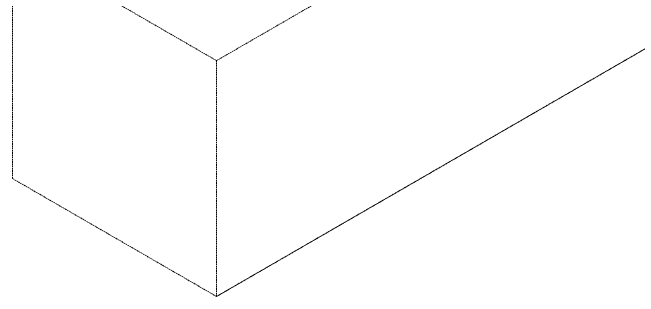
# Model space of a CAD drawing. Header units: millimetres. Extents: x -67 to 4862, y -244 to 3199.
# Drawn here: x 3141 to 3671, y 1053 to 1293 of the extents above; entities that cross this region are included whole.
import ezdxf

# ---------------------------------------------------------------- set-up
doc = ezdxf.new("R2010")
doc.units = ezdxf.units.MM
doc.linetypes.add('HIDDEN', pattern=[1.905, 1.27, -0.635])
doc.layers.add('ZANO_R_przerywana', color=7, linetype='HIDDEN', lineweight=0)

msp = doc.modelspace()

# ---------------------------------------------------------------- linework, layer by layer
at = {"layer": 'ZANO_R_przerywana'}
for p, q in [((3314.09, 1252.66), (3619.75, 1429.13)), ((3141.42, 1152.97), (3141.42, 1352.35)), ((3141.42, 1352.35), (3314.09, 1252.66)), ((3141.42, 1152.97), (3141.42, 1352.35)), ((3716.98, 1285.89), (3314.09, 1053.28)), ((3314.09, 1053.28), (3716.98, 1285.89)), ((3314.09, 1053.28), (3314.09, 1252.66)), ((3314.09, 1053.28), (3314.09, 1252.66)), ((3314.09, 1053.28), (3141.42, 1152.97)), ((3141.42, 1152.97), (3314.09, 1053.28))]:
    msp.add_line(p, q, dxfattribs=at)

doc.saveas('drawing.dxf')
